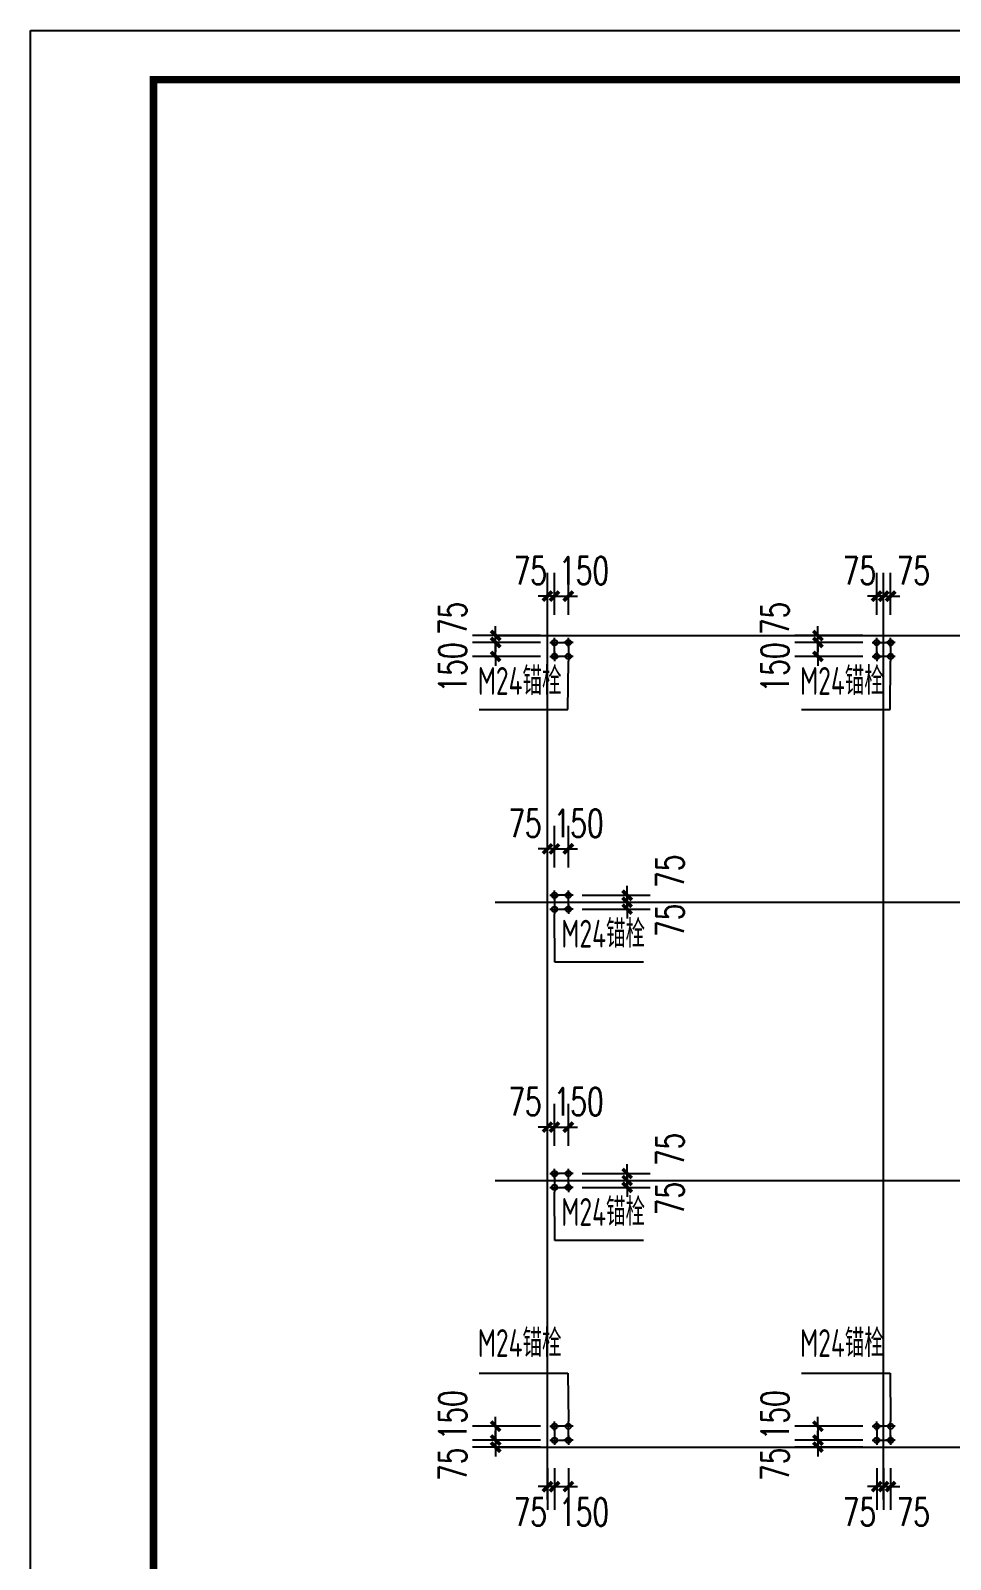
# Model space of a CAD drawing. Extents: x 177291 to 1288761, y 177638 to 322898.
# Drawn here: x 502125 to 521963, y 207995 to 240960 of the extents above; entities that cross this region are included whole.
import ezdxf
from ezdxf.enums import TextEntityAlignment as Align

# ---------------------------------------------------------------- set-up
doc = ezdxf.new("R2010")
doc.units = 0
doc.header["$LTSCALE"] = 1000
for name, color, linetype in [('AXIS', 3, 'Continuous'), ('DOTE', 1, 'Continuous'), ('PUB_TITLE', 4, 'Continuous'), ('TEXT', 7, 'Continuous')]:
    doc.layers.add(name, color=color, linetype=linetype)
doc.styles.add('_TCH_DIM_T3', font='SIMPLEX', dxfattribs={"width": 0.705882, "bigfont": 'GBCBIG'})
doc.styles.add('TSSD_Label', font='tssdeng.shx', dxfattribs={"width": 0.7, "bigfont": 'hztxt.shx'})
doc.dimstyles.new('TCH-200-2', dxfattribs={"dimtxt": 595, "dimasz": 200, "dimexe": 500, "dimexo": 600, "dimgap": 252.5, "dimtad": 1, "dimdec": 0, "dimlfac": 0.5, "dimzin": 0, "dimdsep": 46, "dimtxsty": '_TCH_DIM_T3', "dimblk": 'ARCHTICK', "dimcen": 0.09, "dimclrd": 124, "dimclre": 124, "dimclrt": 7, "dimazin": 2, "dimtfac": 1, "dimtdec": 0, "dimtix": 1, "dimtmove": 2, "dimatfit": 3, "dimfxl": 1, "dimtolj": 1, "dimtzin": 0, "dimarcsym": 0})

# ---------------------------------------------------------------- blocks, each defined once
blk = doc.blocks.new('_ArchTick')
at = {"color": 0, "linetype": 'ByBlock', "const_width": 0.4}
blk.add_lwpolyline([(-0.5, -0.5), (0.5, 0.5)], dxfattribs=at)
blk = doc.blocks.new('*D997')
at = {"color": 124, "linetype": 'ByBlock', "lineweight": -2, "transparency": 16777216}
for p, q in [((520073, 227916), (518605, 227916)), ((519105, 227916), (519105, 228116)), ((519105, 227766), (519105, 227916)), ((520073, 227766), (518605, 227766)), ((519105, 227766), (519105, 227566))]:
    blk.add_line(p, q, dxfattribs=at)
at = {"layer": 'Defpoints', "color": 0, "linetype": 'ByBlock', "transparency": 16777216}
for p in [(519105, 227916), (520673, 227916), (520673, 227766)]:
    blk.add_point(p, dxfattribs=at)
at = {"color": 124, "linetype": 'ByBlock', "lineweight": -2, "transparency": 16777216, "xscale": 200, "yscale": 200, "zscale": 200}
for p, rotation in [((519105, 227916), 270), ((519105, 227766), 90)]:
    blk.add_blockref('_ArchTick', p, dxfattribs=dict(at, rotation=rotation))
at = {"color": 7, "linetype": 'ByBlock', "transparency": 16777216, "insert": (518179, 228285), "char_height": 595, "attachment_point": 5, "rotation": 90, "style": '_TCH_DIM_T3'}
blk.add_mtext('\\A1;75', dxfattribs=at)
blk = doc.blocks.new('*D998')
at = {"color": 124, "linetype": 'ByBlock', "lineweight": -2, "transparency": 16777216}
for p, q in [((519105, 227766), (519105, 227966)), ((520073, 227766), (518605, 227766)), ((520073, 227466), (518605, 227466)), ((519105, 227466), (519105, 227766)), ((519105, 227466), (519105, 227266))]:
    blk.add_line(p, q, dxfattribs=at)
at = {"layer": 'Defpoints', "color": 0, "linetype": 'ByBlock', "transparency": 16777216}
for p in [(519105, 227766), (520673, 227766), (520673, 227466)]:
    blk.add_point(p, dxfattribs=at)
at = {"color": 124, "linetype": 'ByBlock', "lineweight": -2, "transparency": 16777216, "xscale": 200, "yscale": 200, "zscale": 200}
for p, rotation in [((519105, 227766), 270), ((519105, 227466), 90)]:
    blk.add_blockref('_ArchTick', p, dxfattribs=dict(at, rotation=rotation))
at = {"color": 7, "linetype": 'ByBlock', "transparency": 16777216, "insert": (518179, 227227), "char_height": 595, "attachment_point": 5, "rotation": 90, "style": '_TCH_DIM_T3'}
blk.add_mtext('\\A1;150', dxfattribs=at)
blk = doc.blocks.new('*D999')
at = {"color": 124, "linetype": 'ByBlock', "lineweight": -2, "transparency": 16777216}
for p, q in [((520523, 228366), (520523, 229266)), ((520673, 228366), (520673, 229266)), ((520523, 228766), (520323, 228766)), ((520523, 228766), (520673, 228766)), ((520673, 228766), (520873, 228766))]:
    blk.add_line(p, q, dxfattribs=at)
at = {"layer": 'Defpoints', "color": 0, "linetype": 'ByBlock', "transparency": 16777216}
for p in [(520673, 228766), (520523, 227766), (520673, 227766)]:
    blk.add_point(p, dxfattribs=at)
at = {"color": 124, "linetype": 'ByBlock', "lineweight": -2, "transparency": 16777216, "xscale": 200, "yscale": 200, "zscale": 200}
blk.add_blockref('_ArchTick', (520523, 228766), dxfattribs=at)
at = {"color": 124, "linetype": 'ByBlock', "lineweight": -2, "transparency": 16777216, "xscale": 200, "yscale": 200, "zscale": 200, "rotation": 180}
blk.add_blockref('_ArchTick', (520673, 228766), dxfattribs=at)
at = {"color": 7, "linetype": 'ByBlock', "transparency": 16777216, "insert": (521161, 229316), "char_height": 595, "attachment_point": 5, "style": '_TCH_DIM_T3'}
blk.add_mtext('\\A1;75', dxfattribs=at)
blk = doc.blocks.new('*D1000')
at = {"color": 124, "linetype": 'ByBlock', "lineweight": -2, "transparency": 16777216}
for p, q in [((520373, 228366), (520373, 229266)), ((520523, 228366), (520523, 229266)), ((520373, 228766), (520173, 228766)), ((520523, 228766), (520373, 228766)), ((520523, 228766), (520723, 228766))]:
    blk.add_line(p, q, dxfattribs=at)
at = {"layer": 'Defpoints', "color": 0, "linetype": 'ByBlock', "transparency": 16777216}
for p in [(520373, 228766), (520373, 227766), (520523, 227766)]:
    blk.add_point(p, dxfattribs=at)
at = {"color": 124, "linetype": 'ByBlock', "lineweight": -2, "transparency": 16777216, "xscale": 200, "yscale": 200, "zscale": 200}
blk.add_blockref('_ArchTick', (520373, 228766), dxfattribs=at)
at = {"color": 124, "linetype": 'ByBlock', "lineweight": -2, "transparency": 16777216, "xscale": 200, "yscale": 200, "zscale": 200, "rotation": 180}
blk.add_blockref('_ArchTick', (520523, 228766), dxfattribs=at)
at = {"color": 7, "linetype": 'ByBlock', "transparency": 16777216, "insert": (520001, 229316), "char_height": 595, "attachment_point": 5, "style": '_TCH_DIM_T3'}
blk.add_mtext('\\A1;75', dxfattribs=at)
blk = doc.blocks.new('*D1001')
at = {"color": 124, "linetype": 'ByBlock', "lineweight": -2, "transparency": 16777216}
for p, q in [((519105, 210566), (519105, 210766)), ((520073, 210566), (518605, 210566)), ((520073, 210416), (518605, 210416)), ((519105, 210566), (519105, 210416)), ((519105, 210416), (519105, 210216))]:
    blk.add_line(p, q, dxfattribs=at)
at = {"layer": 'Defpoints', "color": 0, "linetype": 'ByBlock', "transparency": 16777216}
for p in [(519105, 210416), (520673, 210566), (520673, 210416)]:
    blk.add_point(p, dxfattribs=at)
at = {"color": 124, "linetype": 'ByBlock', "lineweight": -2, "transparency": 16777216, "xscale": 200, "yscale": 200, "zscale": 200}
for p, rotation in [((519105, 210566), 270), ((519105, 210416), 90)]:
    blk.add_blockref('_ArchTick', p, dxfattribs=dict(at, rotation=rotation))
at = {"color": 7, "linetype": 'ByBlock', "transparency": 16777216, "insert": (518179, 210046), "char_height": 595, "attachment_point": 5, "rotation": 90, "style": '_TCH_DIM_T3'}
blk.add_mtext('\\A1;75', dxfattribs=at)
blk = doc.blocks.new('*D1002')
at = {"color": 124, "linetype": 'ByBlock', "lineweight": -2, "transparency": 16777216}
for p, q in [((519105, 210866), (519105, 211066)), ((520073, 210866), (518605, 210866)), ((519105, 210866), (519105, 210566)), ((520073, 210566), (518605, 210566)), ((519105, 210566), (519105, 210366))]:
    blk.add_line(p, q, dxfattribs=at)
at = {"layer": 'Defpoints', "color": 0, "linetype": 'ByBlock', "transparency": 16777216}
for p in [(520673, 210866), (519105, 210566), (520673, 210566)]:
    blk.add_point(p, dxfattribs=at)
at = {"color": 124, "linetype": 'ByBlock', "lineweight": -2, "transparency": 16777216, "xscale": 200, "yscale": 200, "zscale": 200}
for p, rotation in [((519105, 210866), 270), ((519105, 210566), 90)]:
    blk.add_blockref('_ArchTick', p, dxfattribs=dict(at, rotation=rotation))
at = {"color": 7, "linetype": 'ByBlock', "transparency": 16777216, "insert": (518179, 211104), "char_height": 595, "attachment_point": 5, "rotation": 90, "style": '_TCH_DIM_T3'}
blk.add_mtext('\\A1;150', dxfattribs=at)
blk = doc.blocks.new('*D1003')
at = {"color": 124, "linetype": 'ByBlock', "lineweight": -2, "transparency": 16777216}
for p, q in [((520523, 209966), (520523, 209065)), ((520673, 209966), (520673, 209065)), ((520523, 209565), (520323, 209565)), ((520523, 209565), (520673, 209565)), ((520673, 209565), (520873, 209565))]:
    blk.add_line(p, q, dxfattribs=at)
at = {"layer": 'Defpoints', "color": 0, "linetype": 'ByBlock', "transparency": 16777216}
for p in [(520523, 210566), (520673, 210566), (520673, 209565)]:
    blk.add_point(p, dxfattribs=at)
at = {"color": 124, "linetype": 'ByBlock', "lineweight": -2, "transparency": 16777216, "xscale": 200, "yscale": 200, "zscale": 200}
blk.add_blockref('_ArchTick', (520523, 209565), dxfattribs=at)
at = {"color": 124, "linetype": 'ByBlock', "lineweight": -2, "transparency": 16777216, "xscale": 200, "yscale": 200, "zscale": 200, "rotation": 180}
blk.add_blockref('_ArchTick', (520673, 209565), dxfattribs=at)
at = {"color": 7, "linetype": 'ByBlock', "transparency": 16777216, "insert": (521161, 209015), "char_height": 595, "attachment_point": 5, "style": '_TCH_DIM_T3'}
blk.add_mtext('\\A1;75', dxfattribs=at)
blk = doc.blocks.new('*D1004')
at = {"color": 124, "linetype": 'ByBlock', "lineweight": -2, "transparency": 16777216}
for p, q in [((520373, 209966), (520373, 209065)), ((520523, 209966), (520523, 209065)), ((520373, 209565), (520173, 209565)), ((520523, 209565), (520373, 209565)), ((520523, 209565), (520723, 209565))]:
    blk.add_line(p, q, dxfattribs=at)
at = {"layer": 'Defpoints', "color": 0, "linetype": 'ByBlock', "transparency": 16777216}
for p in [(520373, 210566), (520523, 210566), (520373, 209565)]:
    blk.add_point(p, dxfattribs=at)
at = {"color": 124, "linetype": 'ByBlock', "lineweight": -2, "transparency": 16777216, "xscale": 200, "yscale": 200, "zscale": 200}
blk.add_blockref('_ArchTick', (520373, 209565), dxfattribs=at)
at = {"color": 124, "linetype": 'ByBlock', "lineweight": -2, "transparency": 16777216, "xscale": 200, "yscale": 200, "zscale": 200, "rotation": 180}
blk.add_blockref('_ArchTick', (520523, 209565), dxfattribs=at)
at = {"color": 7, "linetype": 'ByBlock', "transparency": 16777216, "insert": (520001, 209015), "char_height": 595, "attachment_point": 5, "style": '_TCH_DIM_T3'}
blk.add_mtext('\\A1;75', dxfattribs=at)
blk = doc.blocks.new('*D1005')
at = {"color": 124, "linetype": 'ByBlock', "lineweight": -2, "transparency": 16777216}
for p, q in [((513123, 227916), (511655, 227916)), ((512155, 227916), (512155, 228116)), ((512155, 227766), (512155, 227916)), ((513123, 227766), (511655, 227766)), ((512155, 227766), (512155, 227566))]:
    blk.add_line(p, q, dxfattribs=at)
at = {"layer": 'Defpoints', "color": 0, "linetype": 'ByBlock', "transparency": 16777216}
for p in [(512155, 227916), (513723, 227916), (513723, 227766)]:
    blk.add_point(p, dxfattribs=at)
at = {"color": 124, "linetype": 'ByBlock', "lineweight": -2, "transparency": 16777216, "xscale": 200, "yscale": 200, "zscale": 200}
for p, rotation in [((512155, 227916), 270), ((512155, 227766), 90)]:
    blk.add_blockref('_ArchTick', p, dxfattribs=dict(at, rotation=rotation))
at = {"color": 7, "linetype": 'ByBlock', "transparency": 16777216, "insert": (511229, 228285), "char_height": 595, "attachment_point": 5, "rotation": 90, "style": '_TCH_DIM_T3'}
blk.add_mtext('\\A1;75', dxfattribs=at)
blk = doc.blocks.new('*D1006')
at = {"color": 124, "linetype": 'ByBlock', "lineweight": -2, "transparency": 16777216}
for p, q in [((512155, 227766), (512155, 227966)), ((513123, 227766), (511655, 227766)), ((513123, 227466), (511655, 227466)), ((512155, 227466), (512155, 227766)), ((512155, 227466), (512155, 227266))]:
    blk.add_line(p, q, dxfattribs=at)
at = {"layer": 'Defpoints', "color": 0, "linetype": 'ByBlock', "transparency": 16777216}
for p in [(512155, 227766), (513723, 227766), (513723, 227466)]:
    blk.add_point(p, dxfattribs=at)
at = {"color": 124, "linetype": 'ByBlock', "lineweight": -2, "transparency": 16777216, "xscale": 200, "yscale": 200, "zscale": 200}
for p, rotation in [((512155, 227766), 270), ((512155, 227466), 90)]:
    blk.add_blockref('_ArchTick', p, dxfattribs=dict(at, rotation=rotation))
at = {"color": 7, "linetype": 'ByBlock', "transparency": 16777216, "insert": (511229, 227227), "char_height": 595, "attachment_point": 5, "rotation": 90, "style": '_TCH_DIM_T3'}
blk.add_mtext('\\A1;150', dxfattribs=at)
blk = doc.blocks.new('*D1007')
at = {"color": 124, "linetype": 'ByBlock', "lineweight": -2, "transparency": 16777216}
for p, q in [((513423, 228366), (513423, 229266)), ((513723, 228366), (513723, 229266)), ((513423, 228766), (513223, 228766)), ((513423, 228766), (513723, 228766)), ((513723, 228766), (513923, 228766))]:
    blk.add_line(p, q, dxfattribs=at)
at = {"layer": 'Defpoints', "color": 0, "linetype": 'ByBlock', "transparency": 16777216}
for p in [(513723, 228766), (513423, 227766), (513723, 227766)]:
    blk.add_point(p, dxfattribs=at)
at = {"color": 124, "linetype": 'ByBlock', "lineweight": -2, "transparency": 16777216, "xscale": 200, "yscale": 200, "zscale": 200}
blk.add_blockref('_ArchTick', (513423, 228766), dxfattribs=at)
at = {"color": 124, "linetype": 'ByBlock', "lineweight": -2, "transparency": 16777216, "xscale": 200, "yscale": 200, "zscale": 200, "rotation": 180}
blk.add_blockref('_ArchTick', (513723, 228766), dxfattribs=at)
at = {"color": 7, "linetype": 'ByBlock', "transparency": 16777216, "insert": (514061, 229316), "char_height": 595, "attachment_point": 5, "style": '_TCH_DIM_T3'}
blk.add_mtext('\\A1;150', dxfattribs=at)
blk = doc.blocks.new('*D1008')
at = {"color": 124, "linetype": 'ByBlock', "lineweight": -2, "transparency": 16777216}
for p, q in [((513273, 228366), (513273, 229266)), ((513423, 228366), (513423, 229266)), ((513273, 228766), (513073, 228766)), ((513423, 228766), (513273, 228766)), ((513423, 228766), (513623, 228766))]:
    blk.add_line(p, q, dxfattribs=at)
at = {"layer": 'Defpoints', "color": 0, "linetype": 'ByBlock', "transparency": 16777216}
for p in [(513273, 228766), (513273, 227766), (513423, 227766)]:
    blk.add_point(p, dxfattribs=at)
at = {"color": 124, "linetype": 'ByBlock', "lineweight": -2, "transparency": 16777216, "xscale": 200, "yscale": 200, "zscale": 200}
blk.add_blockref('_ArchTick', (513273, 228766), dxfattribs=at)
at = {"color": 124, "linetype": 'ByBlock', "lineweight": -2, "transparency": 16777216, "xscale": 200, "yscale": 200, "zscale": 200, "rotation": 180}
blk.add_blockref('_ArchTick', (513423, 228766), dxfattribs=at)
at = {"color": 7, "linetype": 'ByBlock', "transparency": 16777216, "insert": (512901, 229316), "char_height": 595, "attachment_point": 5, "style": '_TCH_DIM_T3'}
blk.add_mtext('\\A1;75', dxfattribs=at)
blk = doc.blocks.new('*D1009')
at = {"color": 124, "linetype": 'ByBlock', "lineweight": -2, "transparency": 16777216}
for p, q in [((512155, 210566), (512155, 210766)), ((513123, 210566), (511655, 210566)), ((513123, 210416), (511655, 210416)), ((512155, 210566), (512155, 210416)), ((512155, 210416), (512155, 210216))]:
    blk.add_line(p, q, dxfattribs=at)
at = {"layer": 'Defpoints', "color": 0, "linetype": 'ByBlock', "transparency": 16777216}
for p in [(512155, 210416), (513723, 210566), (513723, 210416)]:
    blk.add_point(p, dxfattribs=at)
at = {"color": 124, "linetype": 'ByBlock', "lineweight": -2, "transparency": 16777216, "xscale": 200, "yscale": 200, "zscale": 200}
for p, rotation in [((512155, 210566), 270), ((512155, 210416), 90)]:
    blk.add_blockref('_ArchTick', p, dxfattribs=dict(at, rotation=rotation))
at = {"color": 7, "linetype": 'ByBlock', "transparency": 16777216, "insert": (511229, 210046), "char_height": 595, "attachment_point": 5, "rotation": 90, "style": '_TCH_DIM_T3'}
blk.add_mtext('\\A1;75', dxfattribs=at)
blk = doc.blocks.new('*D1010')
at = {"color": 124, "linetype": 'ByBlock', "lineweight": -2, "transparency": 16777216}
for p, q in [((512155, 210866), (512155, 211066)), ((513123, 210866), (511655, 210866)), ((512155, 210866), (512155, 210566)), ((513123, 210566), (511655, 210566)), ((512155, 210566), (512155, 210366))]:
    blk.add_line(p, q, dxfattribs=at)
at = {"layer": 'Defpoints', "color": 0, "linetype": 'ByBlock', "transparency": 16777216}
for p in [(513723, 210866), (512155, 210566), (513723, 210566)]:
    blk.add_point(p, dxfattribs=at)
at = {"color": 124, "linetype": 'ByBlock', "lineweight": -2, "transparency": 16777216, "xscale": 200, "yscale": 200, "zscale": 200}
for p, rotation in [((512155, 210866), 270), ((512155, 210566), 90)]:
    blk.add_blockref('_ArchTick', p, dxfattribs=dict(at, rotation=rotation))
at = {"color": 7, "linetype": 'ByBlock', "transparency": 16777216, "insert": (511229, 211104), "char_height": 595, "attachment_point": 5, "rotation": 90, "style": '_TCH_DIM_T3'}
blk.add_mtext('\\A1;150', dxfattribs=at)
blk = doc.blocks.new('*D1011')
at = {"color": 124, "linetype": 'ByBlock', "lineweight": -2, "transparency": 16777216}
for p, q in [((513423, 209966), (513423, 209065)), ((513723, 209966), (513723, 209065)), ((513423, 209565), (513223, 209565)), ((513423, 209565), (513723, 209565)), ((513723, 209565), (513923, 209565))]:
    blk.add_line(p, q, dxfattribs=at)
at = {"layer": 'Defpoints', "color": 0, "linetype": 'ByBlock', "transparency": 16777216}
for p in [(513423, 210566), (513723, 210566), (513723, 209565)]:
    blk.add_point(p, dxfattribs=at)
at = {"color": 124, "linetype": 'ByBlock', "lineweight": -2, "transparency": 16777216, "xscale": 200, "yscale": 200, "zscale": 200}
blk.add_blockref('_ArchTick', (513423, 209565), dxfattribs=at)
at = {"color": 124, "linetype": 'ByBlock', "lineweight": -2, "transparency": 16777216, "xscale": 200, "yscale": 200, "zscale": 200, "rotation": 180}
blk.add_blockref('_ArchTick', (513723, 209565), dxfattribs=at)
at = {"color": 7, "linetype": 'ByBlock', "transparency": 16777216, "insert": (514061, 209015), "char_height": 595, "attachment_point": 5, "style": '_TCH_DIM_T3'}
blk.add_mtext('\\A1;150', dxfattribs=at)
blk = doc.blocks.new('*D1012')
at = {"color": 124, "linetype": 'ByBlock', "lineweight": -2, "transparency": 16777216}
for p, q in [((513273, 209966), (513273, 209065)), ((513423, 209966), (513423, 209065)), ((513273, 209565), (513073, 209565)), ((513423, 209565), (513273, 209565)), ((513423, 209565), (513623, 209565))]:
    blk.add_line(p, q, dxfattribs=at)
at = {"layer": 'Defpoints', "color": 0, "linetype": 'ByBlock', "transparency": 16777216}
for p in [(513273, 210566), (513423, 210566), (513273, 209565)]:
    blk.add_point(p, dxfattribs=at)
at = {"color": 124, "linetype": 'ByBlock', "lineweight": -2, "transparency": 16777216, "xscale": 200, "yscale": 200, "zscale": 200}
blk.add_blockref('_ArchTick', (513273, 209565), dxfattribs=at)
at = {"color": 124, "linetype": 'ByBlock', "lineweight": -2, "transparency": 16777216, "xscale": 200, "yscale": 200, "zscale": 200, "rotation": 180}
blk.add_blockref('_ArchTick', (513423, 209565), dxfattribs=at)
at = {"color": 7, "linetype": 'ByBlock', "transparency": 16777216, "insert": (512901, 209015), "char_height": 595, "attachment_point": 5, "style": '_TCH_DIM_T3'}
blk.add_mtext('\\A1;75', dxfattribs=at)
blk = doc.blocks.new('*D1013')
at = {"color": 124, "linetype": 'ByBlock', "lineweight": -2, "transparency": 16777216}
for p, q in [((514023, 216316), (515491, 216316)), ((514991, 216316), (514991, 216516)), ((514991, 216316), (514991, 216166)), ((514023, 216166), (515491, 216166)), ((514991, 216166), (514991, 215966))]:
    blk.add_line(p, q, dxfattribs=at)
at = {"layer": 'Defpoints', "color": 0, "linetype": 'ByBlock', "transparency": 16777216}
for p in [(513423, 216316), (513423, 216166), (514991, 216166)]:
    blk.add_point(p, dxfattribs=at)
at = {"color": 124, "linetype": 'ByBlock', "lineweight": -2, "transparency": 16777216, "xscale": 200, "yscale": 200, "zscale": 200}
for p, rotation in [((514991, 216316), 270), ((514991, 216166), 90)]:
    blk.add_blockref('_ArchTick', p, dxfattribs=dict(at, rotation=rotation))
at = {"color": 7, "linetype": 'ByBlock', "transparency": 16777216, "insert": (515917, 216835), "char_height": 595, "attachment_point": 5, "rotation": 90, "style": '_TCH_DIM_T3'}
blk.add_mtext('\\A1;75', dxfattribs=at)
blk = doc.blocks.new('*D1014')
at = {"color": 124, "linetype": 'ByBlock', "lineweight": -2, "transparency": 16777216}
for p, q in [((514991, 216166), (514991, 216366)), ((514023, 216166), (515491, 216166)), ((514023, 216016), (515491, 216016)), ((514991, 216016), (514991, 216166)), ((514991, 216016), (514991, 215816))]:
    blk.add_line(p, q, dxfattribs=at)
at = {"layer": 'Defpoints', "color": 0, "linetype": 'ByBlock', "transparency": 16777216}
for p in [(513423, 216166), (513423, 216016), (514991, 216166)]:
    blk.add_point(p, dxfattribs=at)
at = {"color": 124, "linetype": 'ByBlock', "lineweight": -2, "transparency": 16777216, "xscale": 200, "yscale": 200, "zscale": 200}
for p, rotation in [((514991, 216166), 270), ((514991, 216016), 90)]:
    blk.add_blockref('_ArchTick', p, dxfattribs=dict(at, rotation=rotation))
at = {"color": 7, "linetype": 'ByBlock', "transparency": 16777216, "insert": (515917, 215777), "char_height": 595, "attachment_point": 5, "rotation": 90, "style": '_TCH_DIM_T3'}
blk.add_mtext('\\A1;75', dxfattribs=at)
blk = doc.blocks.new('*D1015')
at = {"color": 124, "linetype": 'ByBlock', "lineweight": -2, "transparency": 16777216}
for p, q in [((513273, 216916), (513273, 217816)), ((513423, 216916), (513423, 217816)), ((513273, 217316), (513073, 217316)), ((513423, 217316), (513273, 217316)), ((513423, 217316), (513623, 217316))]:
    blk.add_line(p, q, dxfattribs=at)
at = {"layer": 'Defpoints', "color": 0, "linetype": 'ByBlock', "transparency": 16777216}
for p in [(513273, 217316), (513273, 216316), (513423, 216316)]:
    blk.add_point(p, dxfattribs=at)
at = {"color": 124, "linetype": 'ByBlock', "lineweight": -2, "transparency": 16777216, "xscale": 200, "yscale": 200, "zscale": 200}
blk.add_blockref('_ArchTick', (513273, 217316), dxfattribs=at)
at = {"color": 124, "linetype": 'ByBlock', "lineweight": -2, "transparency": 16777216, "xscale": 200, "yscale": 200, "zscale": 200, "rotation": 180}
blk.add_blockref('_ArchTick', (513423, 217316), dxfattribs=at)
at = {"color": 7, "linetype": 'ByBlock', "transparency": 16777216, "insert": (512785, 217866), "char_height": 595, "attachment_point": 5, "style": '_TCH_DIM_T3'}
blk.add_mtext('\\A1;75', dxfattribs=at)
blk = doc.blocks.new('*D1016')
at = {"color": 124, "linetype": 'ByBlock', "lineweight": -2, "transparency": 16777216}
for p, q in [((513423, 216916), (513423, 217816)), ((513723, 216916), (513723, 217816)), ((513423, 217316), (513223, 217316)), ((513423, 217316), (513723, 217316)), ((513723, 217316), (513923, 217316))]:
    blk.add_line(p, q, dxfattribs=at)
at = {"layer": 'Defpoints', "color": 0, "linetype": 'ByBlock', "transparency": 16777216}
for p in [(513723, 217316), (513423, 216316), (513723, 216316)]:
    blk.add_point(p, dxfattribs=at)
at = {"color": 124, "linetype": 'ByBlock', "lineweight": -2, "transparency": 16777216, "xscale": 200, "yscale": 200, "zscale": 200}
blk.add_blockref('_ArchTick', (513423, 217316), dxfattribs=at)
at = {"color": 124, "linetype": 'ByBlock', "lineweight": -2, "transparency": 16777216, "xscale": 200, "yscale": 200, "zscale": 200, "rotation": 180}
blk.add_blockref('_ArchTick', (513723, 217316), dxfattribs=at)
at = {"color": 7, "linetype": 'ByBlock', "transparency": 16777216, "insert": (513945, 217866), "char_height": 595, "attachment_point": 5, "style": '_TCH_DIM_T3'}
blk.add_mtext('\\A1;150', dxfattribs=at)
blk = doc.blocks.new('*D1017')
at = {"color": 124, "linetype": 'ByBlock', "lineweight": -2, "transparency": 16777216}
for p, q in [((514023, 222316), (515491, 222316)), ((514991, 222316), (514991, 222516)), ((514991, 222316), (514991, 222166)), ((514023, 222166), (515491, 222166)), ((514991, 222166), (514991, 221966))]:
    blk.add_line(p, q, dxfattribs=at)
at = {"layer": 'Defpoints', "color": 0, "linetype": 'ByBlock', "transparency": 16777216}
for p in [(513423, 222316), (513423, 222166), (514991, 222166)]:
    blk.add_point(p, dxfattribs=at)
at = {"color": 124, "linetype": 'ByBlock', "lineweight": -2, "transparency": 16777216, "xscale": 200, "yscale": 200, "zscale": 200}
for p, rotation in [((514991, 222316), 270), ((514991, 222166), 90)]:
    blk.add_blockref('_ArchTick', p, dxfattribs=dict(at, rotation=rotation))
at = {"color": 7, "linetype": 'ByBlock', "transparency": 16777216, "insert": (515917, 222835), "char_height": 595, "attachment_point": 5, "rotation": 90, "style": '_TCH_DIM_T3'}
blk.add_mtext('\\A1;75', dxfattribs=at)
blk = doc.blocks.new('*D1018')
at = {"color": 124, "linetype": 'ByBlock', "lineweight": -2, "transparency": 16777216}
for p, q in [((514991, 222166), (514991, 222366)), ((514023, 222166), (515491, 222166)), ((514023, 222016), (515491, 222016)), ((514991, 222016), (514991, 222166)), ((514991, 222016), (514991, 221816))]:
    blk.add_line(p, q, dxfattribs=at)
at = {"layer": 'Defpoints', "color": 0, "linetype": 'ByBlock', "transparency": 16777216}
for p in [(513423, 222166), (513423, 222016), (514991, 222166)]:
    blk.add_point(p, dxfattribs=at)
at = {"color": 124, "linetype": 'ByBlock', "lineweight": -2, "transparency": 16777216, "xscale": 200, "yscale": 200, "zscale": 200}
for p, rotation in [((514991, 222166), 270), ((514991, 222016), 90)]:
    blk.add_blockref('_ArchTick', p, dxfattribs=dict(at, rotation=rotation))
at = {"color": 7, "linetype": 'ByBlock', "transparency": 16777216, "insert": (515917, 221777), "char_height": 595, "attachment_point": 5, "rotation": 90, "style": '_TCH_DIM_T3'}
blk.add_mtext('\\A1;75', dxfattribs=at)
blk = doc.blocks.new('*D1019')
at = {"color": 124, "linetype": 'ByBlock', "lineweight": -2, "transparency": 16777216}
for p, q in [((513273, 222916), (513273, 223816)), ((513423, 222916), (513423, 223816)), ((513273, 223316), (513073, 223316)), ((513423, 223316), (513273, 223316)), ((513423, 223316), (513623, 223316))]:
    blk.add_line(p, q, dxfattribs=at)
at = {"layer": 'Defpoints', "color": 0, "linetype": 'ByBlock', "transparency": 16777216}
for p in [(513273, 223316), (513273, 222316), (513423, 222316)]:
    blk.add_point(p, dxfattribs=at)
at = {"color": 124, "linetype": 'ByBlock', "lineweight": -2, "transparency": 16777216, "xscale": 200, "yscale": 200, "zscale": 200}
blk.add_blockref('_ArchTick', (513273, 223316), dxfattribs=at)
at = {"color": 124, "linetype": 'ByBlock', "lineweight": -2, "transparency": 16777216, "xscale": 200, "yscale": 200, "zscale": 200, "rotation": 180}
blk.add_blockref('_ArchTick', (513423, 223316), dxfattribs=at)
at = {"color": 7, "linetype": 'ByBlock', "transparency": 16777216, "insert": (512785, 223866), "char_height": 595, "attachment_point": 5, "style": '_TCH_DIM_T3'}
blk.add_mtext('\\A1;75', dxfattribs=at)
blk = doc.blocks.new('*D1020')
at = {"color": 124, "linetype": 'ByBlock', "lineweight": -2, "transparency": 16777216}
for p, q in [((513423, 222916), (513423, 223816)), ((513723, 222916), (513723, 223816)), ((513423, 223316), (513223, 223316)), ((513423, 223316), (513723, 223316)), ((513723, 223316), (513923, 223316))]:
    blk.add_line(p, q, dxfattribs=at)
at = {"layer": 'Defpoints', "color": 0, "linetype": 'ByBlock', "transparency": 16777216}
for p in [(513723, 223316), (513423, 222316), (513723, 222316)]:
    blk.add_point(p, dxfattribs=at)
at = {"color": 124, "linetype": 'ByBlock', "lineweight": -2, "transparency": 16777216, "xscale": 200, "yscale": 200, "zscale": 200}
blk.add_blockref('_ArchTick', (513423, 223316), dxfattribs=at)
at = {"color": 124, "linetype": 'ByBlock', "lineweight": -2, "transparency": 16777216, "xscale": 200, "yscale": 200, "zscale": 200, "rotation": 180}
blk.add_blockref('_ArchTick', (513723, 223316), dxfattribs=at)
at = {"color": 7, "linetype": 'ByBlock', "transparency": 16777216, "insert": (513945, 223866), "char_height": 595, "attachment_point": 5, "style": '_TCH_DIM_T3'}
blk.add_mtext('\\A1;150', dxfattribs=at)

msp = doc.modelspace()

# ---------------------------------------------------------------- linework, layer by layer
for centre in [(513422.94, 227765.64), (513722.94, 227765.64), (520372.94, 227765.64), (520672.94, 227765.64), (513422.94, 227465.64), (513722.94, 227465.64), (520372.94, 227465.64), (520672.94, 227465.64), (513422.94, 222315.64), (513722.94, 222315.64), (513422.94, 222015.64), (513722.94, 222015.64), (513422.94, 216315.64), (513722.94, 216315.64), (513422.94, 216015.64), (513722.94, 216015.64), (513422.94, 210865.64), (513722.94, 210865.64), (520372.94, 210865.64), (520672.94, 210865.64), (513422.94, 210565.64), (513722.94, 210565.64), (520372.94, 210565.64), (520672.94, 210565.64)]:
    msp.add_circle(centre, 58.52)
at = {"layer": 'AXIS'}
for p, q in [((513422.94, 227664.97), (513422.94, 227866.31)), ((513722.94, 227664.97), (513722.94, 227866.31)), ((520372.94, 227664.97), (520372.94, 227866.31)), ((520672.94, 227664.97), (520672.94, 227866.31)), ((513322.27, 227765.64), (513523.61, 227765.64)), ((513322.27, 227465.64), (513523.61, 227465.64)), ((513422.94, 227566.31), (513422.94, 227364.97)), ((513823.61, 227765.64), (513622.27, 227765.64)), ((513823.61, 227465.64), (513622.27, 227465.64)), ((513722.94, 227566.31), (513722.94, 227364.97)), ((520272.27, 227765.64), (520473.61, 227765.64)), ((520272.27, 227465.64), (520473.61, 227465.64)), ((520372.94, 227566.31), (520372.94, 227364.97)), ((520773.61, 227765.64), (520572.27, 227765.64)), ((520773.61, 227465.64), (520572.27, 227465.64)), ((520672.94, 227566.31), (520672.94, 227364.97)), ((513712.2, 226321.2), (513722.94, 227364.97)), ((520662.2, 226321.2), (520672.94, 227364.97)), ((511801.63, 226320.2), (513712.19, 226320.2)), ((518751.63, 226320.2), (520662.19, 226320.2)), ((513322.27, 222315.64), (513523.61, 222315.64)), ((513422.94, 222214.97), (513422.94, 222416.31)), ((513823.61, 222315.64), (513622.27, 222315.64)), ((513722.94, 222214.97), (513722.94, 222416.31)), ((513322.27, 222015.64), (513523.61, 222015.64)), ((513422.94, 222116.31), (513422.94, 221914.97)), ((513433.67, 220871.2), (513422.94, 221914.97)), ((513823.61, 222015.64), (513622.27, 222015.64)), ((513722.94, 222116.31), (513722.94, 221914.97)), ((515344.24, 220870.2), (513433.68, 220870.2)), ((513322.27, 216315.64), (513523.61, 216315.64)), ((513422.94, 216214.97), (513422.94, 216416.31)), ((513823.61, 216315.64), (513622.27, 216315.64)), ((513722.94, 216214.97), (513722.94, 216416.31)), ((513322.27, 216015.64), (513523.61, 216015.64)), ((513422.94, 216116.31), (513422.94, 215914.97)), ((513823.61, 216015.64), (513622.27, 216015.64)), ((513722.94, 216116.31), (513722.94, 215914.97)), ((513433.67, 214871.2), (513422.94, 215914.97)), ((515344.24, 214870.2), (513433.68, 214870.2)), ((511801.63, 212011.08), (513712.19, 212011.08)), ((513712.2, 212010.08), (513722.94, 210966.31)), ((518751.63, 212011.08), (520662.19, 212011.08)), ((520662.2, 212010.08), (520672.94, 210966.31)), ((513322.27, 210865.64), (513523.61, 210865.64)), ((513422.94, 210764.97), (513422.94, 210966.31)), ((513422.94, 210666.31), (513422.94, 210464.97)), ((513823.61, 210865.64), (513622.27, 210865.64)), ((513722.94, 210764.97), (513722.94, 210966.31)), ((513722.94, 210666.31), (513722.94, 210464.97)), ((520272.27, 210865.64), (520473.61, 210865.64)), ((520372.94, 210764.97), (520372.94, 210966.31)), ((520372.94, 210666.31), (520372.94, 210464.97)), ((520773.61, 210865.64), (520572.27, 210865.64)), ((520672.94, 210764.97), (520672.94, 210966.31)), ((520672.94, 210666.31), (520672.94, 210464.97)), ((513322.27, 210565.64), (513523.61, 210565.64)), ((513823.61, 210565.64), (513622.27, 210565.64)), ((520272.27, 210565.64), (520473.61, 210565.64)), ((520773.61, 210565.64), (520572.27, 210565.64))]:
    msp.add_line(p, q, dxfattribs=at)
at = {"layer": 'DOTE'}
for p, q in [((513272.94, 209290.64), (513272.94, 229040.64)), ((520522.94, 209290.64), (520522.94, 229040.64)), ((512147.94, 227915.64), (574622.94, 227915.64)), ((512147.94, 222165.64), (574622.94, 222165.64)), ((512147.94, 216165.64), (574622.94, 216165.64)), ((512147.94, 210415.64), (574622.94, 210415.64))]:
    msp.add_line(p, q, dxfattribs=at)
for points in [[(513422.94, 227765.64), (513722.94, 227765.64), (513722.94, 227465.64), (513422.94, 227465.64)], [(520372.94, 227765.64), (520672.94, 227765.64), (520672.94, 227465.64), (520372.94, 227465.64)], [(513722.94, 222315.64), (513422.94, 222315.64), (513422.94, 222015.64), (513722.94, 222015.64)], [(513722.94, 216315.64), (513422.94, 216315.64), (513422.94, 216015.64), (513722.94, 216015.64)], [(513422.94, 210565.64), (513722.94, 210565.64), (513722.94, 210865.64), (513422.94, 210865.64)], [(520372.94, 210565.64), (520672.94, 210565.64), (520672.94, 210865.64), (520372.94, 210865.64)]]:
    msp.add_lwpolyline(points, close=True, dxfattribs=at)
at = {"layer": 'PUB_TITLE'}
msp.add_lwpolyline([(502124.53, 240960.27), (591321.91, 240960.27), (591321.91, 177959.98), (502124.53, 177959.98)], close=True, dxfattribs=at)
at = {"layer": 'PUB_TITLE', "const_width": 159.09}
msp.add_lwpolyline([(504776.06, 179020.59), (504776.06, 239899.66), (590261.3, 239899.66), (590261.3, 179020.59)], close=True, dxfattribs=at)

# ---------------------------------------------------------------- texts
at = {"layer": 'TEXT', "style": 'TSSD_Label', "width": 0.7}
for p in [(512672.64, 226457.22), (519622.64, 226457.22), (514473.23, 221007.22), (514473.23, 215007.22), (512672.64, 212180.61), (519622.64, 212180.61)]:
    msp.add_text('M24锚栓', height=600, dxfattribs=at).set_placement(p, align=Align.BOTTOM_CENTER)

# ---------------------------------------------------------------- dimensions: what is measured, and where the dimension line sits
at = {"linetype": 'ByBlock'}
for base, p1, p2, angle, picture, middle in [((513272.94, 228765.86), (513422.94, 227765.64), (513272.94, 227765.64), 180, '*D1008', (512901.27, 229315.86)), ((520372.94, 228765.86), (520522.94, 227765.64), (520372.94, 227765.64), 180, '*D1000', (520001.27, 229315.86)), ((512154.91, 227915.64), (513722.94, 227765.64), (513722.94, 227915.64), 90, '*D1005', (511228.56, 228284.85)), ((519104.91, 227915.64), (520672.94, 227765.64), (520672.94, 227915.64), 90, '*D997', (518178.56, 228284.85)), ((512154.91, 227765.64), (513722.94, 227465.64), (513722.94, 227765.64), 270, '*D1006', (511228.56, 227226.95)), ((519104.91, 227765.64), (520672.94, 227465.64), (520672.94, 227765.64), 270, '*D998', (518178.56, 227226.95)), ((513272.94, 223315.86), (513422.94, 222315.64), (513272.94, 222315.64), 180, '*D1019', (512784.73, 223865.86)), ((514990.96, 222165.64), (513422.94, 222315.64), (513422.94, 222165.64), 90, '*D1017', (515917.31, 222834.85)), ((514990.96, 222165.64), (513422.94, 222015.64), (513422.94, 222165.64), 270, '*D1018', (515917.31, 221776.95)), ((513272.94, 217315.86), (513422.94, 216315.64), (513272.94, 216315.64), 180, '*D1015', (512784.73, 217865.86)), ((514990.96, 216165.64), (513422.94, 216315.64), (513422.94, 216165.64), 90, '*D1013', (515917.31, 216834.85)), ((514990.96, 216165.64), (513422.94, 216015.64), (513422.94, 216165.64), 270, '*D1014', (515917.31, 215776.95)), ((512154.91, 210565.64), (513722.94, 210865.64), (513722.94, 210565.64), 90, '*D1010', (511228.56, 211104.33)), ((519104.91, 210565.64), (520672.94, 210865.64), (520672.94, 210565.64), 90, '*D1002', (518178.56, 211104.33)), ((512154.91, 210415.64), (513722.94, 210565.64), (513722.94, 210415.64), 270, '*D1009', (511228.56, 210046.42)), ((519104.91, 210415.64), (520672.94, 210565.64), (520672.94, 210415.64), 270, '*D1001', (518178.56, 210046.42)), ((513272.94, 209565.42), (513422.94, 210565.64), (513272.94, 210565.64), 180, '*D1012', (512901.27, 209015.42)), ((520372.94, 209565.42), (520522.94, 210565.64), (520372.94, 210565.64), 180, '*D1004', (520001.27, 209015.42))]:
    dim = msp.add_linear_dim(base=base, p1=p1, p2=p2, angle=angle, dimstyle='TCH-200-2', dxfattribs=at)
    dim.commit()
    dim.dimension.update_dxf_attribs({"geometry": picture, "text_midpoint": middle, "dimtype": 160})
for base, p1, p2, picture, middle in [((513722.94, 228765.86), (513422.94, 227765.64), (513722.94, 227765.64), '*D1007', (514061.14, 229315.86)), ((520672.94, 228765.86), (520522.94, 227765.64), (520672.94, 227765.64), '*D999', (521161.14, 229315.86)), ((513722.94, 223315.86), (513422.94, 222315.64), (513722.94, 222315.64), '*D1020', (513944.6, 223865.86)), ((513722.94, 217315.86), (513422.94, 216315.64), (513722.94, 216315.64), '*D1016', (513944.6, 217865.86)), ((513722.94, 209565.42), (513422.94, 210565.64), (513722.94, 210565.64), '*D1011', (514061.14, 209015.42)), ((520672.94, 209565.42), (520522.94, 210565.64), (520672.94, 210565.64), '*D1003', (521161.14, 209015.42))]:
    dim = msp.add_linear_dim(base=base, p1=p1, p2=p2, dimstyle='TCH-200-2', dxfattribs=at)
    dim.commit()
    dim.dimension.update_dxf_attribs({"geometry": picture, "text_midpoint": middle, "dimtype": 160})

doc.saveas('drawing.dxf')
